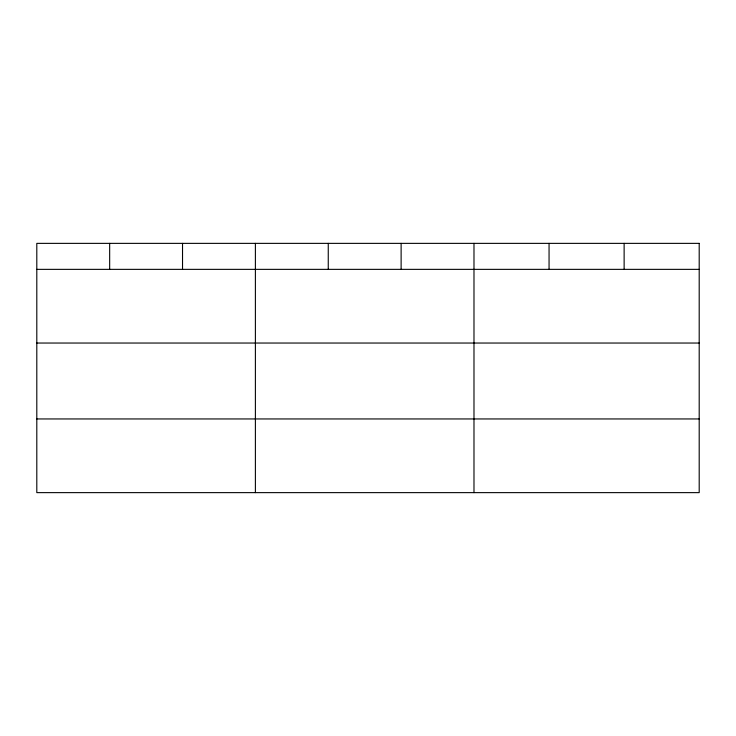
<?xml version="1.0" encoding="UTF-8"?>
<svg xmlns="http://www.w3.org/2000/svg" width="736" height="736" viewBox="0 0 736 736"><rect width="100%" height="100%" fill="white"/><g stroke="black" fill="none" stroke-linecap="round" stroke-linejoin="round"><path stroke-width="1.1" d="M36.8 269.358L699.2 269.358M36.8 343.04L699.2 343.04M36.8 418.95L699.2 418.95M624.128 243.368L624.128 269.358M549.056 243.368L549.056 269.358M473.984 243.368L473.984 492.632M401.12 243.368L401.12 269.358M328.256 243.368L328.256 269.358M255.392 243.368L255.392 492.632M182.528 243.368L182.528 269.358M109.664 243.368L109.664 269.358M699.2 243.368L36.8 243.368L36.8 492.632L699.2 492.632L699.2 243.368"/></g></svg>
